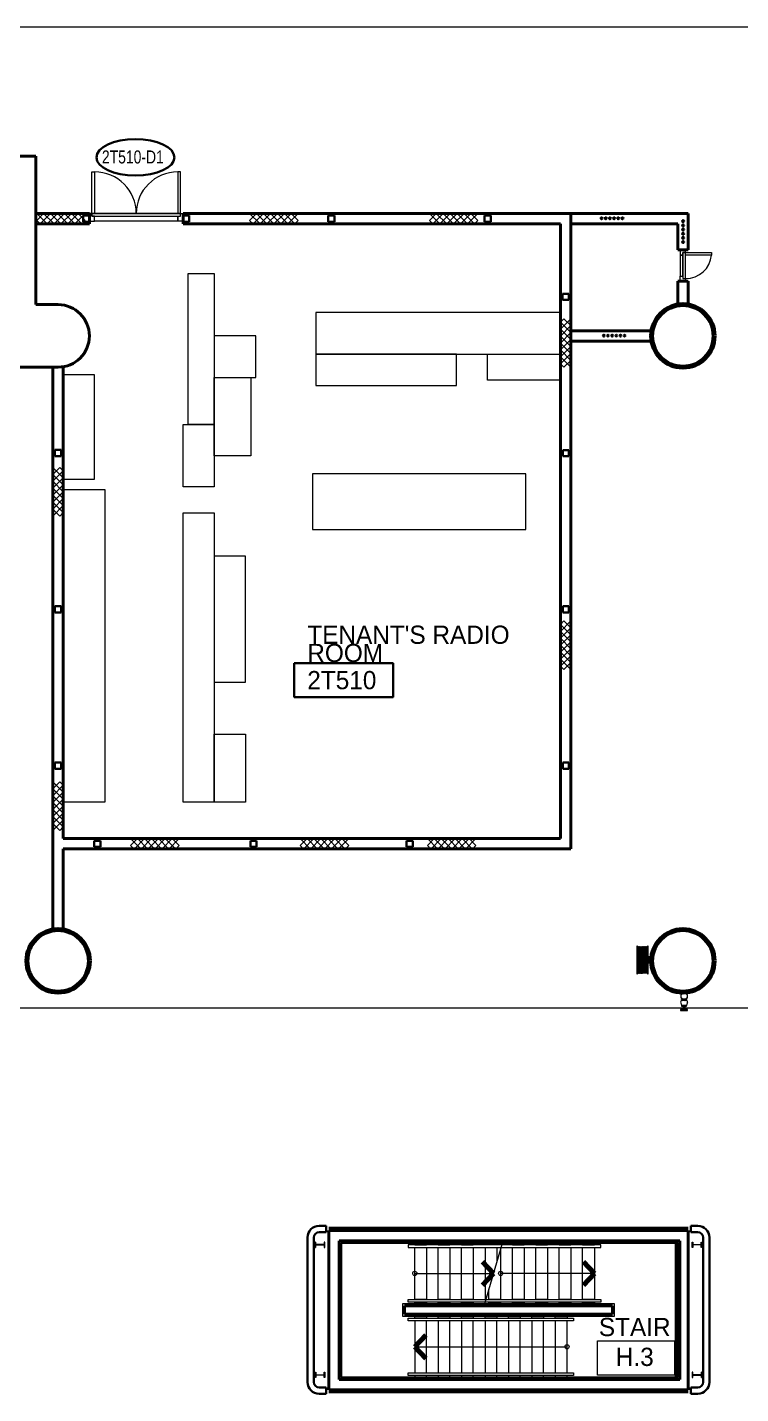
# Model space of a CAD drawing. Header units: metres. Extents: x 1807 to 3745, y 842 to 1968.
# Drawn here: x 3401.41 to 3415.11, y 1419.69 to 1445.92 of the extents above; entities that cross this region are included whole.
import ezdxf
from ezdxf.enums import TextEntityAlignment as Align

# ---------------------------------------------------------------- set-up
doc = ezdxf.new("R2010")
doc.units = ezdxf.units.M
doc.header["$MEASUREMENT"] = 0
doc.linetypes.add('DGN1', pattern=[7.299439, 0, -7.299439])
doc.linetypes.add('DGN3', pattern=[14.598879, 9.732586, -4.866293])
doc.layers.get('0').update_dxf_attribs({"lineweight": 0})
for name, color, linetype, lineweight in [('Level 1', 7, 'Continuous', 0), ('Level 31', 7, 'Continuous', 0), ('Level 33', 7, 'Continuous', 0), ('Primary Door', 7, 'Continuous', 0), ('TRIRIGA DOOR BOX', 7, 'Continuous', 0)]:
    doc.layers.add(name, color=color, linetype=linetype, lineweight=lineweight)
doc.styles.add('Style-CHAR_FAST_FONT', font='CHAR_FAST_FONT.shx', dxfattribs={"height": 0.2})

# ---------------------------------------------------------------- blocks, each defined once
blk = doc.blocks.new('AnonymusCell_220')
at = {"layer": 'Primary Door', "color": 7, "linetype": 'Continuous', "lineweight": 30}
blk.add_ellipse((0, 0), major_axis=(0.75, 0), ratio=0.466667, dxfattribs=at)
at = {"layer": 'Primary Door', "color": 7, "linetype": 'Continuous', "lineweight": 30, "style": 'Style-CHAR_FAST_FONT', "width": 0.799986}
blk.add_text('2T510-D1', height=0.25, dxfattribs=at).set_placement((-0.643, 0.133), align=Align.TOP_LEFT)
blk = doc.blocks.new('RFNUM4_14')
at = {"layer": 'Level 33', "color": 7, "linetype": 'Continuous', "lineweight": 13, "extrusion": (0, 0, -1)}
blk.add_lwpolyline([(0.00234, -0.00207), (-0.00752, -0.00207), (-0.00752, 0.00235), (0.00234, 0.00235)], close=True, dxfattribs=at)
at = {"layer": 'Level 33', "color": 7, "linetype": 'Continuous', "lineweight": 13, "extrusion": (0, 0, -1), "style": 'Style-CHAR_FAST_FONT'}
blk.add_text('H.3', height=0.002333, rotation=180, dxfattribs=at).set_placement((-0.00002, 0), align=Align.MIDDLE_LEFT)

msp = doc.modelspace()

# ---------------------------------------------------------------- linework, layer by layer
at = {"layer": 'Level 1', "color": 7, "linetype": 'Continuous', "lineweight": 0}
for p, q in [((3429.4, 1445.925), (3395.95, 1445.925)), ((3394.95, 1443.45), (3401.575, 1443.45)), ((3401.575, 1443.45), (3401.575, 1440.6)), ((3402.65, 1442.35), (3402.65, 1443.15)), ((3402.65, 1443.15), (3402.7, 1443.15)), ((3402.7, 1443.15), (3402.7, 1442.35)), ((3404.35, 1443.15), (3404.3, 1443.15)), ((3404.3, 1443.15), (3404.3, 1442.35)), ((3404.35, 1442.35), (3404.35, 1443.15)), ((3401.721, 1442.35), (3401.588, 1442.217)), ((3401.788, 1442.15), (3401.588, 1442.35)), ((3401.588, 1442.217), (3401.655, 1442.15)), ((3401.655, 1442.15), (3401.855, 1442.35)), ((3401.921, 1442.15), (3401.721, 1442.35)), ((3401.988, 1442.35), (3401.788, 1442.15)), ((3401.855, 1442.35), (3402.055, 1442.15)), ((3402.121, 1442.35), (3401.921, 1442.15)), ((3402.188, 1442.15), (3401.988, 1442.35)), ((3402.055, 1442.15), (3402.255, 1442.35)), ((3402.321, 1442.15), (3402.121, 1442.35)), ((3402.388, 1442.35), (3402.188, 1442.15)), ((3402.255, 1442.35), (3402.455, 1442.15)), ((3402.521, 1442.35), (3402.321, 1442.15)), ((3402.521, 1442.217), (3402.388, 1442.35)), ((3402.455, 1442.15), (3402.521, 1442.217)), ((3402.6, 1442.35), (3404.4, 1442.35)), ((3402.6, 1442.35), (3402.6, 1442.2)), ((3402.65, 1442.35), (3402.6, 1442.35)), ((3402.6, 1442.35), (3402.6, 1442.2)), ((3402.65, 1442.35), (3402.6, 1442.35)), ((3402.6, 1442.2), (3402.7, 1442.2)), ((3402.6, 1442.2), (3402.7, 1442.2)), ((3402.65, 1442.3), (3402.65, 1442.35)), ((3402.7, 1442.35), (3402.65, 1442.35)), ((3402.65, 1442.3), (3402.65, 1442.35)), ((3404.35, 1442.35), (3402.65, 1442.35)), ((3402.65, 1442.35), (3402.65, 1442.3)), ((3402.7, 1442.3), (3402.65, 1442.3)), ((3402.7, 1442.3), (3402.65, 1442.3)), ((3402.65, 1442.3), (3404.35, 1442.3)), ((3402.7, 1442.2), (3402.7, 1442.3)), ((3402.7, 1442.2), (3402.7, 1442.3)), ((3402.7, 1442.3), (3404.3, 1442.3)), ((3402.7, 1442.2), (3402.7, 1442.3)), ((3404.3, 1442.2), (3402.7, 1442.2)), ((3404.3, 1442.35), (3404.35, 1442.35)), ((3404.3, 1442.2), (3404.3, 1442.3)), ((3404.3, 1442.3), (3404.35, 1442.3)), ((3404.3, 1442.2), (3404.3, 1442.3)), ((3404.3, 1442.3), (3404.35, 1442.3)), ((3404.3, 1442.3), (3404.3, 1442.2)), ((3404.4, 1442.2), (3404.3, 1442.2)), ((3404.4, 1442.2), (3404.3, 1442.2)), ((3404.35, 1442.3), (3404.35, 1442.35)), ((3404.35, 1442.35), (3404.4, 1442.35)), ((3404.35, 1442.3), (3404.35, 1442.35)), ((3404.35, 1442.35), (3404.4, 1442.35)), ((3404.35, 1442.3), (3404.35, 1442.35)), ((3404.4, 1442.35), (3404.4, 1442.2)), ((3404.4, 1442.35), (3404.4, 1442.2)), ((3405.811, 1442.35), (3405.678, 1442.217)), ((3405.878, 1442.15), (3405.678, 1442.35)), ((3405.678, 1442.217), (3405.745, 1442.15)), ((3405.745, 1442.15), (3405.945, 1442.35)), ((3406.011, 1442.15), (3405.811, 1442.35)), ((3406.078, 1442.35), (3405.878, 1442.15)), ((3405.945, 1442.35), (3406.145, 1442.15)), ((3406.211, 1442.35), (3406.011, 1442.15)), ((3406.278, 1442.15), (3406.078, 1442.35)), ((3406.145, 1442.15), (3406.345, 1442.35)), ((3406.411, 1442.15), (3406.211, 1442.35)), ((3406.478, 1442.35), (3406.278, 1442.15)), ((3406.345, 1442.35), (3406.545, 1442.15)), ((3406.611, 1442.35), (3406.411, 1442.15)), ((3406.611, 1442.217), (3406.478, 1442.35)), ((3406.545, 1442.15), (3406.611, 1442.217)), ((3409.264, 1442.35), (3409.13, 1442.217)), ((3409.33, 1442.15), (3409.13, 1442.35)), ((3409.13, 1442.217), (3409.197, 1442.15)), ((3409.197, 1442.15), (3409.397, 1442.35)), ((3409.464, 1442.15), (3409.264, 1442.35)), ((3409.53, 1442.35), (3409.33, 1442.15)), ((3409.397, 1442.35), (3409.597, 1442.15)), ((3409.664, 1442.35), (3409.464, 1442.15)), ((3409.73, 1442.15), (3409.53, 1442.35)), ((3409.597, 1442.15), (3409.797, 1442.35)), ((3409.864, 1442.15), (3409.664, 1442.35)), ((3409.93, 1442.35), (3409.73, 1442.15)), ((3409.797, 1442.35), (3409.997, 1442.15)), ((3410.064, 1442.35), (3409.864, 1442.15)), ((3410.064, 1442.217), (3409.93, 1442.35)), ((3409.997, 1442.15), (3410.064, 1442.217)), ((3414.05, 1441.65), (3413.95, 1441.65)), ((3413.95, 1441.65), (3413.95, 1441.55)), ((3414.05, 1441.65), (3413.95, 1441.65)), ((3413.95, 1441.65), (3413.95, 1441.55)), ((3414.05, 1441.6), (3414.05, 1441.65)), ((3414.05, 1441.6), (3414.05, 1441.65)), ((3413.95, 1441.55), (3414, 1441.55)), ((3413.95, 1441.55), (3414, 1441.55)), ((3413.95, 1441.55), (3413.95, 1441.15)), ((3414, 1441.55), (3413.95, 1441.55)), ((3414, 1441.55), (3414, 1441.6)), ((3414, 1441.6), (3414.05, 1441.6)), ((3414, 1441.55), (3414, 1441.6)), ((3414, 1441.6), (3414.05, 1441.6)), ((3414, 1441.6), (3414, 1441.1)), ((3414.05, 1441.6), (3414, 1441.6)), ((3414, 1441.15), (3414, 1441.55)), ((3414.05, 1441.6), (3414.55, 1441.6)), ((3414.05, 1441.55), (3414.05, 1441.6)), ((3414.05, 1441.1), (3414.05, 1441.6)), ((3414.55, 1441.55), (3414.05, 1441.55)), ((3414.55, 1441.6), (3414.55, 1441.55)), ((3404.5, 1441.2), (3405, 1441.2)), ((3404.5, 1438.3), (3404.5, 1441.2)), ((3405, 1441.2), (3405, 1438.3)), ((3413.95, 1441.05), (3413.95, 1441.15)), ((3413.95, 1441.15), (3414, 1441.15)), ((3413.95, 1441.05), (3413.95, 1441.15)), ((3413.95, 1441.15), (3414, 1441.15)), ((3413.95, 1441.15), (3414, 1441.15)), ((3414, 1441.15), (3414, 1441.1)), ((3414, 1441.15), (3414, 1441.1)), ((3414, 1441.1), (3414.05, 1441.1)), ((3414, 1441.1), (3414.05, 1441.1)), ((3414, 1441.1), (3414.05, 1441.1)), ((3414.05, 1441.1), (3414.05, 1441.05)), ((3414.05, 1441.1), (3414.05, 1441.05)), ((3414.05, 1441.05), (3413.95, 1441.05)), ((3414.05, 1441.05), (3413.95, 1441.05)), ((3401.575, 1440.6), (3402, 1440.6)), ((3411.65, 1440.45), (3406.95, 1440.45)), ((3406.95, 1440.45), (3406.95, 1439.65)), ((3411.716, 1440.33), (3411.649, 1440.263)), ((3411.649, 1440.13), (3411.849, 1440.33)), ((3411.65, 1439.65), (3411.65, 1440.45)), ((3411.849, 1440.197), (3411.716, 1440.33)), ((3411.649, 1440.263), (3411.849, 1440.063)), ((3411.649, 1439.997), (3411.849, 1440.197)), ((3411.849, 1439.93), (3411.649, 1440.13)), ((3411.849, 1440.063), (3411.649, 1439.863)), ((3405.8, 1440), (3405, 1440)), ((3405, 1440), (3405, 1439.2)), ((3405.8, 1439.2), (3405.8, 1440)), ((3411.849, 1439.797), (3411.649, 1439.997)), ((3411.649, 1439.73), (3411.849, 1439.93)), ((3411.649, 1439.863), (3411.849, 1439.663)), ((3411.649, 1439.597), (3411.849, 1439.797)), ((3406.95, 1439.65), (3411.65, 1439.65)), ((3409.65, 1439.65), (3406.95, 1439.65)), ((3406.95, 1439.65), (3406.95, 1439.05)), ((3409.65, 1439.05), (3409.65, 1439.65)), ((3410.25, 1439.15), (3410.25, 1439.65)), ((3410.25, 1439.65), (3411.65, 1439.65)), ((3411.849, 1439.53), (3411.649, 1439.73)), ((3411.849, 1439.663), (3411.649, 1439.463)), ((3411.849, 1439.397), (3411.649, 1439.597)), ((3411.65, 1439.65), (3411.65, 1439.15)), ((3411.716, 1439.397), (3411.849, 1439.53)), ((3401.9, 1439.4), (3401.9, 1428.591)), ((3402, 1439.4), (3401.9, 1439.4)), ((3411.649, 1439.463), (3411.716, 1439.397)), ((3402.7, 1439.25), (3402.1, 1439.25)), ((3402.1, 1439.25), (3402.1, 1437.25)), ((3402.7, 1437.25), (3402.7, 1439.25)), ((3405, 1439.2), (3405.8, 1439.2)), ((3405, 1437.7), (3405, 1439.2)), ((3405, 1439.2), (3405.7, 1439.2)), ((3405.7, 1439.2), (3405.7, 1437.7)), ((3406.95, 1439.05), (3409.65, 1439.05)), ((3411.65, 1439.15), (3410.25, 1439.15)), ((3404.4, 1438.3), (3405, 1438.3)), ((3404.4, 1437.1), (3404.4, 1438.3)), ((3405, 1438.3), (3404.5, 1438.3)), ((3405, 1438.3), (3405, 1437.1)), ((3405.7, 1437.7), (3405, 1437.7)), ((3401.898, 1437.476), (3402.098, 1437.276)), ((3402.032, 1437.476), (3401.898, 1437.342)), ((3402.098, 1437.409), (3402.032, 1437.476)), ((3401.898, 1437.209), (3402.098, 1437.409)), ((3401.898, 1437.342), (3402.098, 1437.142)), ((3402.098, 1437.276), (3401.898, 1437.076)), ((3402.098, 1437.009), (3401.898, 1437.209)), ((3402.1, 1437.25), (3402.7, 1437.25)), ((3410.985, 1437.35), (3406.885, 1437.35)), ((3406.885, 1437.35), (3406.885, 1436.28)), ((3410.985, 1436.28), (3410.985, 1437.35)), ((3402.098, 1437.142), (3401.898, 1436.942)), ((3401.898, 1437.076), (3402.098, 1436.876)), ((3401.898, 1436.809), (3402.098, 1437.009)), ((3401.898, 1436.942), (3402.098, 1436.742)), ((3402.1, 1431.05), (3402.1, 1437.05)), ((3402.1, 1437.05), (3402.9, 1437.05)), ((3402.9, 1437.05), (3402.9, 1431.05)), ((3405, 1437.1), (3404.4, 1437.1)), ((3402.098, 1436.876), (3401.898, 1436.676)), ((3402.098, 1436.609), (3401.898, 1436.809)), ((3402.098, 1436.742), (3401.898, 1436.542)), ((3401.898, 1436.676), (3402.032, 1436.542)), ((3402.032, 1436.542), (3402.098, 1436.609)), ((3404.4, 1436.6), (3405, 1436.6)), ((3404.4, 1431.05), (3404.4, 1436.6)), ((3405, 1436.6), (3405, 1431.05)), ((3406.885, 1436.28), (3410.985, 1436.28)), ((3405.6, 1435.77), (3405, 1435.77)), ((3405, 1435.77), (3405, 1433.35)), ((3405.6, 1433.35), (3405.6, 1435.77)), ((3411.716, 1434.527), (3411.649, 1434.46)), ((3411.649, 1434.327), (3411.849, 1434.527)), ((3411.649, 1434.46), (3411.849, 1434.26)), ((3411.649, 1434.194), (3411.849, 1434.394)), ((3411.849, 1434.127), (3411.649, 1434.327)), ((3411.849, 1434.394), (3411.716, 1434.527)), ((3411.849, 1434.26), (3411.649, 1434.06)), ((3411.849, 1433.994), (3411.649, 1434.194)), ((3411.649, 1433.927), (3411.849, 1434.127)), ((3411.649, 1434.06), (3411.849, 1433.86)), ((3411.649, 1433.794), (3411.849, 1433.994)), ((3411.849, 1433.727), (3411.649, 1433.927)), ((3411.849, 1433.86), (3411.649, 1433.66)), ((3411.849, 1433.594), (3411.649, 1433.794)), ((3411.649, 1433.66), (3411.716, 1433.594)), ((3411.716, 1433.594), (3411.849, 1433.727)), ((3405, 1433.35), (3405.6, 1433.35)), ((3405, 1431.05), (3405, 1432.35)), ((3405, 1432.35), (3405.6, 1432.35)), ((3405.6, 1432.35), (3405.6, 1431.05)), ((3401.898, 1431.439), (3402.098, 1431.239)), ((3402.031, 1431.439), (3401.898, 1431.305)), ((3402.098, 1431.372), (3402.031, 1431.439)), ((3401.898, 1431.172), (3402.098, 1431.372)), ((3401.898, 1431.305), (3402.098, 1431.105)), ((3402.098, 1431.239), (3401.898, 1431.039)), ((3402.098, 1430.972), (3401.898, 1431.172)), ((3402.098, 1431.105), (3401.898, 1430.905)), ((3401.898, 1431.039), (3402.098, 1430.839)), ((3401.898, 1430.772), (3402.098, 1430.972)), ((3401.898, 1430.905), (3402.098, 1430.705)), ((3402.9, 1431.05), (3402.1, 1431.05)), ((3405, 1431.05), (3404.4, 1431.05)), ((3405.6, 1431.05), (3405, 1431.05)), ((3402.098, 1430.839), (3401.898, 1430.639)), ((3402.098, 1430.572), (3401.898, 1430.772)), ((3402.098, 1430.705), (3401.898, 1430.505)), ((3401.898, 1430.639), (3402.031, 1430.505)), ((3402.031, 1430.505), (3402.098, 1430.572)), ((3403.526, 1430.347), (3403.392, 1430.214)), ((3403.592, 1430.147), (3403.392, 1430.347)), ((3403.459, 1430.147), (3403.659, 1430.347)), ((3403.726, 1430.147), (3403.526, 1430.347)), ((3403.792, 1430.347), (3403.592, 1430.147)), ((3403.659, 1430.347), (3403.859, 1430.147)), ((3403.926, 1430.347), (3403.726, 1430.147)), ((3403.992, 1430.147), (3403.792, 1430.347)), ((3403.859, 1430.147), (3404.059, 1430.347)), ((3404.126, 1430.147), (3403.926, 1430.347)), ((3404.192, 1430.347), (3403.992, 1430.147)), ((3404.059, 1430.347), (3404.259, 1430.147)), ((3404.326, 1430.347), (3404.126, 1430.147)), ((3404.326, 1430.214), (3404.192, 1430.347)), ((3406.781, 1430.347), (3406.647, 1430.214)), ((3406.847, 1430.147), (3406.647, 1430.347)), ((3406.714, 1430.147), (3406.914, 1430.347)), ((3406.981, 1430.147), (3406.781, 1430.347)), ((3407.047, 1430.347), (3406.847, 1430.147)), ((3406.914, 1430.347), (3407.114, 1430.147)), ((3407.181, 1430.347), (3406.981, 1430.147)), ((3407.247, 1430.147), (3407.047, 1430.347)), ((3407.114, 1430.147), (3407.314, 1430.347)), ((3407.381, 1430.147), (3407.181, 1430.347)), ((3407.447, 1430.347), (3407.247, 1430.147)), ((3407.314, 1430.347), (3407.514, 1430.147)), ((3407.581, 1430.347), (3407.381, 1430.147)), ((3407.581, 1430.214), (3407.447, 1430.347)), ((3409.226, 1430.347), (3409.093, 1430.214)), ((3409.293, 1430.147), (3409.093, 1430.347)), ((3409.16, 1430.147), (3409.36, 1430.347)), ((3409.426, 1430.147), (3409.226, 1430.347)), ((3409.493, 1430.347), (3409.293, 1430.147)), ((3409.36, 1430.347), (3409.56, 1430.147)), ((3409.626, 1430.347), (3409.426, 1430.147)), ((3409.693, 1430.147), (3409.493, 1430.347)), ((3409.56, 1430.147), (3409.76, 1430.347)), ((3409.826, 1430.147), (3409.626, 1430.347)), ((3409.893, 1430.347), (3409.693, 1430.147)), ((3409.76, 1430.347), (3409.96, 1430.147)), ((3410.026, 1430.347), (3409.826, 1430.147)), ((3410.026, 1430.214), (3409.893, 1430.347)), ((3403.392, 1430.214), (3403.459, 1430.147)), ((3404.259, 1430.147), (3404.326, 1430.214)), ((3406.647, 1430.214), (3406.714, 1430.147)), ((3407.514, 1430.147), (3407.581, 1430.214)), ((3409.093, 1430.214), (3409.16, 1430.147)), ((3409.96, 1430.147), (3410.026, 1430.214)), ((3413.13, 1428.264), (3413.13, 1427.774)), ((3413.149, 1428.264), (3413.149, 1427.774)), ((3413.167, 1428.264), (3413.167, 1427.774)), ((3413.186, 1428.264), (3413.186, 1427.774)), ((3413.204, 1428.264), (3413.204, 1427.774)), ((3413.223, 1428.264), (3413.223, 1427.774)), ((3413.241, 1428.261), (3413.241, 1427.774)), ((3413.241, 1428.261), (3413.241, 1427.774)), ((3413.26, 1428.264), (3413.26, 1427.774)), ((3413.278, 1428.264), (3413.278, 1427.774)), ((3413.297, 1428.264), (3413.297, 1427.774)), ((3413.316, 1428.264), (3413.316, 1427.774)), ((3413.976, 1427.243), (3413.976, 1427.258)), ((3413.985, 1427.261), (3413.985, 1427.277)), ((3414.005, 1427.243), (3414.005, 1427.258)), ((3414.042, 1427.243), (3414.042, 1427.258)), ((3414.062, 1427.277), (3414.062, 1427.261)), ((3414.07, 1427.258), (3414.071, 1427.258)), ((3414.071, 1427.258), (3414.071, 1427.243)), ((3389, 1427.1), (3428.954, 1427.1)), ((3414.091, 1427.066), (3413.956, 1427.066)), ((3413.956, 1427.066), (3413.956, 1427.046)), ((3413.956, 1427.046), (3414.091, 1427.046)), ((3414.071, 1427.143), (3413.976, 1427.143)), ((3413.976, 1427.143), (3413.976, 1427.133)), ((3413.976, 1427.133), (3414.071, 1427.133)), ((3414.046, 1427.133), (3414.001, 1427.133)), ((3414.001, 1427.133), (3414.001, 1427.124)), ((3414.016, 1427.101), (3414.012, 1427.101)), ((3414.013, 1427.121), (3414.013, 1427.133)), ((3414.031, 1427.101), (3414.016, 1427.101)), ((3414.016, 1427.101), (3414.016, 1427.066)), ((3414.016, 1427.066), (3414.031, 1427.066)), ((3414.036, 1427.101), (3414.031, 1427.101)), ((3414.031, 1427.066), (3414.031, 1427.101)), ((3414.034, 1427.121), (3414.034, 1427.133)), ((3414.046, 1427.121), (3414.046, 1427.133)), ((3414.071, 1427.133), (3414.071, 1427.143)), ((3414.091, 1427.046), (3414.091, 1427.066)), ((3409.075, 1422.585), (3408.85, 1422.585)), ((3408.85, 1422.585), (3408.85, 1422.547)), ((3408.85, 1422.547), (3409.075, 1422.547)), ((3408.85, 1422.497), (3409.075, 1422.497)), ((3408.85, 1421.5), (3408.85, 1422.497)), ((3409.075, 1422.547), (3409.075, 1422.585)), ((3409.075, 1422.497), (3409.075, 1421.5)), ((3409.525, 1422.585), (3409.3, 1422.585)), ((3409.3, 1422.585), (3409.3, 1422.547)), ((3409.3, 1422.547), (3409.525, 1422.547)), ((3409.3, 1422.497), (3409.525, 1422.497)), ((3409.3, 1421.5), (3409.3, 1422.497)), ((3409.525, 1422.547), (3409.525, 1422.585)), ((3409.525, 1422.497), (3409.525, 1421.5)), ((3409.975, 1422.585), (3409.75, 1422.585)), ((3409.75, 1422.585), (3409.75, 1422.547)), ((3409.75, 1422.547), (3409.975, 1422.547)), ((3409.75, 1422.497), (3409.975, 1422.497)), ((3409.75, 1421.5), (3409.75, 1422.497)), ((3409.975, 1422.547), (3409.975, 1422.585)), ((3409.975, 1422.497), (3409.975, 1421.5)), ((3410.2, 1422.588), (3410.2, 1422.547)), ((3410.2, 1422.497), (3410.2, 1421.5)), ((3410.425, 1422.588), (3410.425, 1422.547)), ((3410.425, 1422.588), (3410.425, 1422.547)), ((3410.425, 1422.497), (3410.425, 1422.212)), ((3410.5, 1422.471), (3410.5, 1421.5)), ((3410.95, 1422.585), (3410.725, 1422.585)), ((3410.725, 1422.585), (3410.725, 1422.547)), ((3410.725, 1422.547), (3410.95, 1422.547)), ((3410.725, 1422.497), (3410.95, 1422.497)), ((3410.725, 1421.5), (3410.725, 1422.497)), ((3410.95, 1422.547), (3410.95, 1422.585)), ((3410.95, 1422.497), (3410.95, 1421.5)), ((3411.4, 1422.585), (3411.175, 1422.585)), ((3411.175, 1422.585), (3411.175, 1422.547)), ((3411.175, 1422.547), (3411.4, 1422.547)), ((3411.175, 1422.497), (3411.4, 1422.497)), ((3411.175, 1421.5), (3411.175, 1422.497)), ((3411.4, 1422.547), (3411.4, 1422.585)), ((3411.4, 1422.497), (3411.4, 1421.5)), ((3411.85, 1422.585), (3411.625, 1422.585)), ((3411.625, 1422.585), (3411.625, 1422.547)), ((3411.625, 1422.547), (3411.85, 1422.547)), ((3411.625, 1422.497), (3411.85, 1422.497)), ((3411.625, 1421.5), (3411.625, 1422.497)), ((3411.85, 1422.547), (3411.85, 1422.585)), ((3411.85, 1422.497), (3411.85, 1421.5)), ((3412.3, 1422.585), (3412.075, 1422.585)), ((3412.075, 1422.585), (3412.075, 1422.547)), ((3412.075, 1422.547), (3412.3, 1422.547)), ((3412.075, 1422.497), (3412.3, 1422.497)), ((3412.075, 1421.5), (3412.075, 1422.497)), ((3412.3, 1422.547), (3412.3, 1422.585)), ((3412.3, 1422.497), (3412.3, 1421.5)), ((3410.275, 1421.5), (3410.275, 1421.695)), ((3409.075, 1421.5), (3408.85, 1421.5)), ((3408.85, 1421.45), (3409.075, 1421.45)), ((3408.85, 1421.412), (3408.85, 1421.45)), ((3409.075, 1421.412), (3408.85, 1421.412)), ((3409.075, 1421.45), (3409.075, 1421.412)), ((3409.525, 1421.5), (3409.3, 1421.5)), ((3409.3, 1421.45), (3409.525, 1421.45)), ((3409.3, 1421.412), (3409.3, 1421.45)), ((3409.525, 1421.412), (3409.3, 1421.412)), ((3409.525, 1421.45), (3409.525, 1421.412)), ((3409.975, 1421.5), (3409.75, 1421.5)), ((3409.75, 1421.45), (3409.975, 1421.45)), ((3409.75, 1421.412), (3409.75, 1421.45)), ((3409.975, 1421.412), (3409.75, 1421.412)), ((3409.975, 1421.45), (3409.975, 1421.412)), ((3410.5, 1421.5), (3410.275, 1421.5)), ((3410.275, 1421.45), (3410.5, 1421.45)), ((3410.275, 1421.412), (3410.275, 1421.45)), ((3410.5, 1421.412), (3410.275, 1421.412)), ((3410.5, 1421.45), (3410.5, 1421.412)), ((3410.95, 1421.5), (3410.725, 1421.5)), ((3410.725, 1421.45), (3410.95, 1421.45)), ((3410.725, 1421.412), (3410.725, 1421.45)), ((3410.95, 1421.412), (3410.725, 1421.412)), ((3410.95, 1421.45), (3410.95, 1421.412)), ((3411.4, 1421.5), (3411.175, 1421.5)), ((3411.175, 1421.45), (3411.4, 1421.45)), ((3411.175, 1421.412), (3411.175, 1421.45)), ((3411.4, 1421.412), (3411.175, 1421.412)), ((3411.4, 1421.45), (3411.4, 1421.412)), ((3411.85, 1421.5), (3411.625, 1421.5)), ((3411.625, 1421.45), (3411.85, 1421.45)), ((3411.625, 1421.412), (3411.625, 1421.45)), ((3411.85, 1421.412), (3411.625, 1421.412)), ((3411.85, 1421.45), (3411.85, 1421.412)), ((3412.3, 1421.5), (3412.075, 1421.5)), ((3412.075, 1421.45), (3412.3, 1421.45)), ((3412.075, 1421.412), (3412.075, 1421.45)), ((3412.3, 1421.412), (3412.075, 1421.412)), ((3412.3, 1421.45), (3412.3, 1421.412)), ((3408.85, 1421.139), (3408.85, 1421.176)), ((3408.85, 1421.176), (3409.075, 1421.176)), ((3409.075, 1421.176), (3409.075, 1421.139)), ((3409.3, 1421.139), (3409.3, 1421.176)), ((3409.3, 1421.176), (3409.525, 1421.176)), ((3409.525, 1421.176), (3409.525, 1421.139)), ((3409.75, 1421.139), (3409.75, 1421.176)), ((3409.75, 1421.176), (3409.975, 1421.176)), ((3409.975, 1421.176), (3409.975, 1421.139)), ((3410.2, 1421.139), (3410.2, 1421.176)), ((3410.2, 1421.176), (3410.425, 1421.176)), ((3410.425, 1421.176), (3410.425, 1421.139)), ((3410.65, 1421.139), (3410.65, 1421.176)), ((3410.65, 1421.176), (3410.875, 1421.176)), ((3410.875, 1421.176), (3410.875, 1421.139)), ((3411.1, 1421.139), (3411.1, 1421.176)), ((3411.1, 1421.176), (3411.325, 1421.176)), ((3411.325, 1421.176), (3411.325, 1421.139)), ((3411.55, 1421.139), (3411.55, 1421.176)), ((3411.55, 1421.176), (3411.775, 1421.176)), ((3411.775, 1421.176), (3411.775, 1421.139)), ((3409.075, 1421.139), (3408.85, 1421.139)), ((3409.075, 1421.089), (3408.85, 1421.089)), ((3408.85, 1421.089), (3408.85, 1420.091)), ((3409.075, 1420.091), (3409.075, 1421.089)), ((3409.525, 1421.139), (3409.3, 1421.139)), ((3409.525, 1421.089), (3409.3, 1421.089)), ((3409.3, 1421.089), (3409.3, 1420.091)), ((3409.525, 1420.091), (3409.525, 1421.089)), ((3409.975, 1421.139), (3409.75, 1421.139)), ((3409.975, 1421.089), (3409.75, 1421.089)), ((3409.75, 1421.089), (3409.75, 1420.091)), ((3409.975, 1420.091), (3409.975, 1421.089)), ((3410.425, 1421.139), (3410.2, 1421.139)), ((3410.425, 1421.089), (3410.2, 1421.089)), ((3410.2, 1421.089), (3410.2, 1420.091)), ((3410.425, 1420.091), (3410.425, 1421.089)), ((3410.875, 1421.139), (3410.65, 1421.139)), ((3410.875, 1421.089), (3410.65, 1421.089)), ((3410.65, 1421.089), (3410.65, 1420.091)), ((3410.875, 1420.091), (3410.875, 1421.089)), ((3411.325, 1421.139), (3411.1, 1421.139)), ((3411.325, 1421.089), (3411.1, 1421.089)), ((3411.1, 1421.089), (3411.1, 1420.091)), ((3411.325, 1420.091), (3411.325, 1421.089)), ((3411.775, 1421.139), (3411.55, 1421.139)), ((3411.775, 1421.089), (3411.55, 1421.089)), ((3411.55, 1421.089), (3411.55, 1420.091)), ((3411.775, 1420.091), (3411.775, 1421.089)), ((3408.85, 1420.091), (3409.075, 1420.091)), ((3409.075, 1420.041), (3408.85, 1420.041)), ((3408.85, 1420.041), (3408.85, 1420.004)), ((3408.85, 1420.004), (3409.075, 1420.004)), ((3409.075, 1420.004), (3409.075, 1420.041)), ((3409.3, 1420.091), (3409.525, 1420.091)), ((3409.525, 1420.041), (3409.3, 1420.041)), ((3409.3, 1420.041), (3409.3, 1420.004)), ((3409.3, 1420.004), (3409.525, 1420.004)), ((3409.525, 1420.004), (3409.525, 1420.041)), ((3409.75, 1420.091), (3409.975, 1420.091)), ((3409.975, 1420.041), (3409.75, 1420.041)), ((3409.75, 1420.041), (3409.75, 1420.004)), ((3409.75, 1420.004), (3409.975, 1420.004)), ((3409.975, 1420.004), (3409.975, 1420.041)), ((3410.2, 1420.091), (3410.425, 1420.091)), ((3410.425, 1420.041), (3410.2, 1420.041)), ((3410.2, 1420.041), (3410.2, 1420.004)), ((3410.2, 1420.004), (3410.425, 1420.004)), ((3410.425, 1420.004), (3410.425, 1420.041)), ((3410.65, 1420.091), (3410.875, 1420.091)), ((3410.875, 1420.041), (3410.65, 1420.041)), ((3410.65, 1420.041), (3410.65, 1420.004)), ((3410.65, 1420.004), (3410.875, 1420.004)), ((3410.875, 1420.004), (3410.875, 1420.041)), ((3411.1, 1420.091), (3411.325, 1420.091)), ((3411.325, 1420.041), (3411.1, 1420.041)), ((3411.1, 1420.041), (3411.1, 1420.004)), ((3411.1, 1420.004), (3411.325, 1420.004)), ((3411.325, 1420.004), (3411.325, 1420.041)), ((3411.55, 1420.091), (3411.775, 1420.091)), ((3411.775, 1420.041), (3411.55, 1420.041)), ((3411.55, 1420.041), (3411.55, 1420.004)), ((3411.55, 1420.004), (3411.775, 1420.004)), ((3411.775, 1420.004), (3411.775, 1420.041))]:
    msp.add_line(p, q, dxfattribs=at)
at = {"layer": 'Level 1', "color": 7, "linetype": 'Continuous', "lineweight": 40}
for p, q in [((3400.325, 1443.45), (3401.575, 1443.45)), ((3401.575, 1443.45), (3401.575, 1440.6)), ((3401.575, 1442.35), (3402.6, 1442.35)), ((3401.575, 1442.15), (3402.6, 1442.15)), ((3402.6, 1442.15), (3402.6, 1442.35)), ((3404.4, 1442.15), (3404.4, 1442.35)), ((3404.4, 1442.35), (3414.1, 1442.35)), ((3404.4, 1442.15), (3411.65, 1442.15)), ((3411.65, 1430.35), (3411.65, 1442.15)), ((3411.85, 1430.15), (3411.85, 1442.35)), ((3411.85, 1442.15), (3413.9, 1442.15)), ((3413.9, 1441.65), (3413.9, 1442.15)), ((3414.1, 1441.65), (3414.1, 1442.35)), ((3413.9, 1441.65), (3414.1, 1441.65)), ((3413.9, 1441.05), (3414.1, 1441.05)), ((3413.9, 1440.592), (3413.9, 1441.05)), ((3414.1, 1440.592), (3414.1, 1441.05)), ((3401.575, 1440.6), (3402, 1440.6)), ((3413.408, 1440.1), (3411.85, 1440.1)), ((3413.408, 1439.9), (3411.85, 1439.9)), ((3398.075, 1439.4), (3402, 1439.4)), ((3401.9, 1428.591), (3401.9, 1439.4)), ((3402.1, 1439.408), (3402.1, 1430.35)), ((3402.1, 1430.35), (3411.65, 1430.35)), ((3402.1, 1430.15), (3411.85, 1430.15)), ((3402.1, 1430.15), (3402.1, 1428.592)), ((3414.1, 1422.825), (3407.2, 1422.825)), ((3407.2, 1422.825), (3407.2, 1419.765)), ((3414.1, 1419.765), (3414.1, 1422.825)), ((3407.4, 1422.625), (3413.94, 1422.625)), ((3407.4, 1419.965), (3407.4, 1422.625)), ((3413.94, 1422.625), (3413.94, 1419.965)), ((3412.65, 1421.375), (3408.65, 1421.375)), ((3408.65, 1421.375), (3408.65, 1421.215)), ((3408.65, 1421.215), (3412.65, 1421.215)), ((3412.65, 1421.215), (3412.65, 1421.375)), ((3413.94, 1419.965), (3407.4, 1419.965)), ((3407.2, 1419.765), (3414.1, 1419.765))]:
    msp.add_line(p, q, dxfattribs=at)
at = {"layer": 'Level 1', "color": 7, "linetype": 'Continuous', "lineweight": 30}
for p, q in [((3402.48, 1442.31), (3402.6, 1442.31)), ((3402.48, 1442.19), (3402.48, 1442.31)), ((3402.6, 1442.19), (3402.48, 1442.19)), ((3402.6, 1442.31), (3402.6, 1442.19)), ((3404.4, 1442.31), (3404.52, 1442.31)), ((3404.4, 1442.19), (3404.4, 1442.31)), ((3404.52, 1442.19), (3404.4, 1442.19)), ((3404.52, 1442.31), (3404.52, 1442.19)), ((3407.19, 1442.31), (3407.31, 1442.31)), ((3407.19, 1442.19), (3407.19, 1442.31)), ((3407.31, 1442.19), (3407.19, 1442.19)), ((3407.31, 1442.31), (3407.31, 1442.19)), ((3410.19, 1442.31), (3410.31, 1442.31)), ((3410.19, 1442.19), (3410.19, 1442.31)), ((3410.31, 1442.19), (3410.19, 1442.19)), ((3410.31, 1442.31), (3410.31, 1442.19)), ((3411.69, 1440.81), (3411.81, 1440.81)), ((3411.69, 1440.69), (3411.69, 1440.81)), ((3411.81, 1440.69), (3411.69, 1440.69)), ((3411.81, 1440.81), (3411.81, 1440.69)), ((3402.06, 1437.81), (3401.94, 1437.81)), ((3401.94, 1437.81), (3401.94, 1437.69)), ((3401.94, 1437.69), (3402.06, 1437.69)), ((3402.06, 1437.69), (3402.06, 1437.81)), ((3411.692, 1437.808), (3411.812, 1437.808)), ((3411.692, 1437.688), (3411.692, 1437.808)), ((3411.812, 1437.688), (3411.692, 1437.688)), ((3411.812, 1437.808), (3411.812, 1437.688)), ((3402.06, 1434.81), (3401.94, 1434.81)), ((3401.94, 1434.81), (3401.94, 1434.69)), ((3402.06, 1434.69), (3402.06, 1434.81)), ((3411.692, 1434.808), (3411.812, 1434.808)), ((3411.692, 1434.688), (3411.692, 1434.808)), ((3411.812, 1434.808), (3411.812, 1434.688)), ((3401.94, 1434.69), (3402.06, 1434.69)), ((3411.812, 1434.688), (3411.692, 1434.688)), ((3402.06, 1431.81), (3401.94, 1431.81)), ((3401.94, 1431.81), (3401.94, 1431.69)), ((3401.94, 1431.69), (3402.06, 1431.69)), ((3402.06, 1431.69), (3402.06, 1431.81)), ((3411.692, 1431.808), (3411.812, 1431.808)), ((3411.692, 1431.688), (3411.692, 1431.808)), ((3411.812, 1431.688), (3411.692, 1431.688)), ((3411.812, 1431.808), (3411.812, 1431.688)), ((3402.692, 1430.308), (3402.812, 1430.308)), ((3402.692, 1430.188), (3402.692, 1430.308)), ((3402.812, 1430.188), (3402.692, 1430.188)), ((3402.812, 1430.308), (3402.812, 1430.188)), ((3405.692, 1430.308), (3405.812, 1430.308)), ((3405.692, 1430.188), (3405.692, 1430.308)), ((3405.812, 1430.188), (3405.692, 1430.188)), ((3405.812, 1430.308), (3405.812, 1430.188)), ((3408.692, 1430.308), (3408.812, 1430.308)), ((3408.692, 1430.188), (3408.692, 1430.308)), ((3408.812, 1430.188), (3408.692, 1430.188)), ((3408.812, 1430.308), (3408.812, 1430.188)), ((3413.34, 1428.07), (3413.34, 1427.968)), ((3413.369, 1428.07), (3413.34, 1428.07)), ((3413.369, 1427.968), (3413.369, 1428.07)), ((3413.34, 1427.968), (3413.369, 1427.968)), ((3407.012, 1422.91), (3407.15, 1422.91)), ((3407.012, 1422.79), (3407.15, 1422.79)), ((3407.15, 1422.79), (3407.15, 1422.91)), ((3414.15, 1422.79), (3414.15, 1422.91)), ((3414.288, 1422.91), (3414.15, 1422.91)), ((3414.288, 1422.79), (3414.15, 1422.79)), ((3406.792, 1419.91), (3406.792, 1422.69)), ((3406.912, 1419.91), (3406.912, 1422.69)), ((3407.438, 1420.003), (3407.438, 1422.588)), ((3407.438, 1422.588), (3413.903, 1422.588)), ((3413.863, 1420.003), (3413.863, 1422.588)), ((3413.903, 1420.003), (3413.903, 1422.588)), ((3414.388, 1419.91), (3414.388, 1422.69)), ((3414.508, 1419.91), (3414.508, 1422.69)), ((3413.903, 1420.003), (3407.438, 1420.003)), ((3407.012, 1419.81), (3407.15, 1419.81)), ((3407.012, 1419.69), (3407.15, 1419.69)), ((3407.15, 1419.81), (3407.15, 1419.69)), ((3414.15, 1419.81), (3414.15, 1419.69)), ((3414.288, 1419.81), (3414.15, 1419.81)), ((3414.288, 1419.69), (3414.15, 1419.69))]:
    msp.add_line(p, q, dxfattribs=at)
at = {"layer": 'Level 1', "color": 7, "linetype": 'Continuous', "lineweight": 13}
for p, q in [((3413.114, 1428.284), (3413.114, 1427.754)), ((3413.129, 1428.284), (3413.114, 1428.284)), ((3413.129, 1427.754), (3413.129, 1428.284)), ((3413.319, 1428.284), (3413.319, 1427.754)), ((3413.333, 1428.284), (3413.319, 1428.284)), ((3413.333, 1427.754), (3413.333, 1428.284)), ((3413.114, 1427.754), (3413.129, 1427.754)), ((3413.319, 1427.754), (3413.333, 1427.754)), ((3406.942, 1422.601), (3406.942, 1422.499)), ((3406.95, 1422.601), (3406.942, 1422.601)), ((3406.942, 1422.499), (3406.95, 1422.499)), ((3406.95, 1422.56), (3406.95, 1422.601)), ((3406.95, 1422.499), (3406.95, 1422.54)), ((3407.104, 1422.552), (3406.958, 1422.552)), ((3406.958, 1422.548), (3407.104, 1422.548)), ((3407.12, 1422.601), (3407.112, 1422.601)), ((3407.112, 1422.601), (3407.112, 1422.56)), ((3407.112, 1422.54), (3407.112, 1422.499)), ((3407.112, 1422.499), (3407.12, 1422.499)), ((3407.12, 1422.499), (3407.12, 1422.601)), ((3412.425, 1422.547), (3408.725, 1422.547)), ((3408.725, 1422.547), (3408.725, 1422.497)), ((3408.725, 1422.497), (3412.425, 1422.497)), ((3410.182, 1421.375), (3410.545, 1422.625)), ((3412.425, 1422.497), (3412.425, 1422.547)), ((3414.18, 1422.499), (3414.18, 1422.601)), ((3414.18, 1422.601), (3414.188, 1422.601)), ((3414.188, 1422.499), (3414.18, 1422.499)), ((3414.188, 1422.601), (3414.188, 1422.56)), ((3414.188, 1422.54), (3414.188, 1422.499)), ((3414.195, 1422.552), (3414.342, 1422.552)), ((3414.342, 1422.548), (3414.195, 1422.548)), ((3414.35, 1422.56), (3414.35, 1422.601)), ((3414.35, 1422.601), (3414.358, 1422.601)), ((3414.35, 1422.499), (3414.35, 1422.54)), ((3414.358, 1422.499), (3414.35, 1422.499)), ((3414.358, 1422.601), (3414.358, 1422.499)), ((3408.85, 1421.999), (3410.363, 1421.999)), ((3412.3, 1421.999), (3410.5, 1421.999)), ((3412.688, 1421.412), (3408.613, 1421.412)), ((3408.613, 1421.412), (3408.613, 1421.178)), ((3408.725, 1421.5), (3412.425, 1421.5)), ((3408.725, 1421.45), (3408.725, 1421.5)), ((3412.425, 1421.45), (3408.725, 1421.45)), ((3412.425, 1421.5), (3412.425, 1421.45)), ((3412.688, 1421.178), (3412.688, 1421.412)), ((3408.613, 1421.178), (3412.688, 1421.178)), ((3412.65, 1421.375), (3408.65, 1421.375)), ((3408.65, 1421.375), (3408.65, 1421.215)), ((3408.65, 1421.215), (3412.65, 1421.215)), ((3412.65, 1421.215), (3412.65, 1421.375)), ((3408.725, 1421.139), (3411.9, 1421.139)), ((3408.725, 1421.089), (3408.725, 1421.139)), ((3411.9, 1421.089), (3408.725, 1421.089)), ((3411.9, 1421.139), (3411.9, 1421.089)), ((3408.85, 1420.59), (3411.775, 1420.59)), ((3406.942, 1419.999), (3406.942, 1420.101)), ((3406.942, 1420.101), (3406.95, 1420.101)), ((3406.95, 1420.101), (3406.95, 1420.06)), ((3407.112, 1420.06), (3407.112, 1420.101)), ((3407.112, 1420.101), (3407.12, 1420.101)), ((3407.12, 1420.101), (3407.12, 1419.999)), ((3414.188, 1420.101), (3414.18, 1420.101)), ((3414.18, 1420.101), (3414.18, 1419.999)), ((3414.188, 1420.06), (3414.188, 1420.101)), ((3414.358, 1420.101), (3414.35, 1420.101)), ((3414.35, 1420.101), (3414.35, 1420.06)), ((3414.358, 1419.999), (3414.358, 1420.101)), ((3406.95, 1419.999), (3406.942, 1419.999)), ((3406.95, 1420.04), (3406.95, 1419.999)), ((3406.958, 1420.052), (3407.104, 1420.052)), ((3407.104, 1420.048), (3406.958, 1420.048)), ((3407.112, 1419.999), (3407.112, 1420.04)), ((3407.12, 1419.999), (3407.112, 1419.999)), ((3408.725, 1420.091), (3411.9, 1420.091)), ((3408.725, 1420.041), (3408.725, 1420.091)), ((3411.9, 1420.041), (3408.725, 1420.041)), ((3411.9, 1420.091), (3411.9, 1420.041)), ((3414.18, 1419.999), (3414.188, 1419.999)), ((3414.188, 1419.999), (3414.188, 1420.04)), ((3414.342, 1420.052), (3414.195, 1420.052)), ((3414.195, 1420.048), (3414.342, 1420.048)), ((3414.35, 1420.04), (3414.35, 1419.999)), ((3414.35, 1419.999), (3414.358, 1419.999))]:
    msp.add_line(p, q, dxfattribs=at)
at = {"layer": 'Level 1', "color": 7, "linetype": 'DGN1', "lineweight": 0}
for p, q in [((3413.339, 1428.067), (3413.132, 1428.067)), ((3413.339, 1427.971), (3413.132, 1427.971))]:
    msp.add_line(p, q, dxfattribs=at)
at = {"layer": 'Level 1', "color": 7, "linetype": 'DGN3', "lineweight": 40}
for p, q in [((3414.1, 1422.865), (3407.2, 1422.865)), ((3407.199, 1419.725), (3414.1, 1419.725))]:
    msp.add_line(p, q, dxfattribs=at)
at = {"layer": 'Level 1', "color": 7, "linetype": 'DGN1', "lineweight": 13}
for p, q in [((3414.1, 1422.725), (3414.1, 1422.725)), ((3407.4, 1422.625), (3407.4, 1422.625)), ((3408.65, 1421.325), (3408.65, 1421.215))]:
    msp.add_line(p, q, dxfattribs=at)
at = {"layer": 'Level 1', "color": 7, "linetype": 'Continuous', "lineweight": 70}
for p, q in [((3410.151, 1422.222), (3410.363, 1421.999)), ((3412.088, 1422.222), (3412.3, 1421.999)), ((3410.363, 1421.999), (3410.151, 1421.776)), ((3412.3, 1421.999), (3412.088, 1421.776)), ((3409.062, 1420.813), (3408.85, 1420.59)), ((3408.85, 1420.59), (3409.062, 1420.367))]:
    msp.add_line(p, q, dxfattribs=at)
at = {"layer": 'Level 1', "color": 7, "linetype": 'Continuous', "lineweight": 30}
for centre in [(3412.439, 1442.259), (3412.519, 1442.259), (3412.599, 1442.259), (3412.679, 1442.259), (3412.759, 1442.259), (3412.839, 1442.259), (3414.004, 1442.202), (3414.004, 1442.122), (3414.004, 1442.042), (3414.004, 1441.962), (3414.004, 1441.882), (3414.004, 1441.802), (3412.482, 1440.005), (3412.562, 1440.005), (3412.642, 1440.005), (3412.722, 1440.005), (3412.802, 1440.005), (3412.882, 1440.005)]:
    msp.add_circle(centre, 0.0175, dxfattribs=at)
at = {"layer": 'Level 1', "color": 7, "linetype": 'Continuous', "lineweight": 70}
for centre in [(3414, 1440), (3402, 1428), (3414, 1428)]:
    msp.add_circle(centre, 0.6, dxfattribs=at)
at = {"layer": 'Level 1', "color": 7, "linetype": 'Continuous', "lineweight": 13}
for centre, radius in [((3414.024, 1427.323), 0.06), ((3408.85, 1421.999), 0.04), ((3410.5, 1421.999), 0.04), ((3411.775, 1420.59), 0.04)]:
    msp.add_circle(centre, radius, dxfattribs=at)
at = {"layer": 'Level 1', "color": 7, "linetype": 'Continuous', "lineweight": 0}
for centre, radius, start, end in [((3402.7, 1442.35), 0.8, 0, 90), ((3404.3, 1442.35), 0.8, 90, 180), ((3402, 1440), 0.6, 270, 90), ((3402, 1428), 0.6, 99.5912, 170.406), ((3413.99, 1427.212), 0.0339, 113.2427, 208.8427), ((3413.897, 1427.147), 0.0799, 357.2159, 37.4014), ((3413.991, 1427.221), 0.04, 68.767, 111.233), ((3413.991, 1427.281), 0.04, 248.767, 291.233), ((3414.024, 1427.191), 0.0701, 74.7036, 105.2964), ((3414.024, 1427.311), 0.0701, 254.7036, 285.2964), ((3414.057, 1427.221), 0.04, 68.767, 111.233), ((3414.057, 1427.281), 0.04, 248.767, 291.233), ((3414.058, 1427.212), 0.0339, 331.1573, 66.7573), ((3414.151, 1427.147), 0.0799, 142.5986, 182.7841), ((3414.007, 1427.123), 0.00618, 166.1244, 346.1244), ((3413.992, 1427.102), 0.0205, 359.2613, 50.134), ((3414.024, 1427.129), 0.0127, 214.4192, 325.5808), ((3414.04, 1427.123), 0.00618, 193.8756, 346.1244), ((3414.056, 1427.102), 0.0205, 129.866, 180.7387)]:
    msp.add_arc(centre, radius, start, end, dxfattribs=at)
at = {"layer": 'Level 1', "color": 7, "linetype": 'Continuous', "lineweight": 40}
msp.add_arc((3402, 1440), 0.6, 270, 90, dxfattribs=at)
at = {"layer": 'Level 1', "color": 7, "linetype": 'Continuous', "lineweight": 30}
for centre, radius, start, end in [((3407.012, 1422.69), 0.22, 90, 180), ((3407.012, 1422.69), 0.1, 90, 180), ((3414.288, 1422.69), 0.22, 0, 90), ((3414.288, 1422.69), 0.1, 0, 90), ((3407.012, 1419.91), 0.22, 180, 270), ((3407.012, 1419.91), 0.1, 180, 270), ((3414.288, 1419.91), 0.1, 270, 0), ((3414.288, 1419.91), 0.22, 270, 0)]:
    msp.add_arc(centre, radius, start, end, dxfattribs=at)
at = {"layer": 'Level 1', "color": 7, "linetype": 'Continuous', "lineweight": 13}
for centre, start, end in [((3406.958, 1422.56), 180, 270), ((3406.958, 1422.54), 90, 180), ((3407.104, 1422.56), 270, 0), ((3407.104, 1422.54), 0, 90), ((3414.195, 1422.56), 180, 270), ((3414.195, 1422.54), 90, 180), ((3414.342, 1422.56), 270, 0), ((3414.342, 1422.54), 0, 90), ((3406.958, 1420.06), 180, 270), ((3406.958, 1420.04), 90, 180), ((3407.104, 1420.06), 270, 0), ((3407.104, 1420.04), 0, 90), ((3414.195, 1420.06), 180, 270), ((3414.195, 1420.04), 90, 180), ((3414.342, 1420.06), 270, 0), ((3414.342, 1420.04), 0, 90)]:
    msp.add_arc(centre, 0.0076, start, end, dxfattribs=at)
at = {"layer": 'Level 1', "color": 7, "linetype": 'Continuous', "lineweight": 0}
for centre, major_axis, ratio, start_param, end_param in [((3414.05, 1441.58), (-0.499, 0), 0.961208, 1.570796, 3.079174), ((3413.251, 1428.257), (0, 0.017), 0.578812, 5.123349, 7.619689), ((3413.269, 1428.257), (0, 0.017), 0.578812, 5.123349, 7.619689), ((3413.288, 1428.257), (0, 0.017), 0.578812, 5.123349, 7.619689), ((3413.306, 1428.257), (0, 0.017), 0.578812, 5.123349, 7.619689), ((3413.139, 1427.781), (0, -0.017), 0.578813, 5.123349, 7.619689), ((3413.158, 1427.781), (0, -0.017), 0.578813, 5.123349, 7.619689), ((3413.176, 1427.781), (0, -0.017), 0.578813, 5.123349, 7.619689), ((3413.195, 1427.781), (0, -0.017), 0.578813, 5.123349, 7.619689), ((3413.213, 1427.781), (0, -0.017), 0.578813, 5.123349, 7.619689), ((3413.232, 1427.781), (0, -0.017), 0.578813, 5.123349, 7.619689)]:
    msp.add_ellipse(centre, major_axis=major_axis, ratio=ratio, start_param=start_param, end_param=end_param, dxfattribs=at)
at = {"layer": 'Level 1', "color": 7, "linetype": 'Continuous', "lineweight": 0, "extrusion": (0, 0, -1)}
for centre, major_axis, ratio in [((3413.139, 1428.257), (0, -0.017), 0.578812), ((3413.158, 1428.257), (0, -0.017), 0.578812), ((3413.176, 1428.257), (0, -0.017), 0.578812), ((3413.195, 1428.257), (0, -0.017), 0.578812), ((3413.213, 1428.257), (0, -0.017), 0.578812), ((3413.232, 1428.257), (0, -0.017), 0.578812), ((3413.251, 1427.781), (0, 0.017), 0.578813), ((3413.269, 1427.781), (0, 0.017), 0.578813), ((3413.288, 1427.781), (0, 0.017), 0.578813), ((3413.306, 1427.781), (0, 0.017), 0.578813)]:
    msp.add_ellipse(centre, major_axis=major_axis, ratio=ratio, start_param=1.981756, end_param=4.478097, dxfattribs=at)
at = {"layer": 'TRIRIGA DOOR BOX', "color": 251, "linetype": 'Continuous', "lineweight": 30, "true_color": 0x555555}
msp.add_lwpolyline([(3406.535, 1433.716), (3408.435, 1433.716), (3408.435, 1433.066), (3406.535, 1433.066)], close=True, dxfattribs=at)

# ---------------------------------------------------------------- block references
at = {"color": 7, "linetype": 'Continuous', "lineweight": 0}
msp.add_blockref('AnonymusCell_220', (3403.484, 1443.428), dxfattribs=at)
at = {"color": 7, "linetype": 'Continuous', "lineweight": 13, "extrusion": (0, 0, -1), "xscale": 149.9997392292361, "yscale": 149.9997392292361, "zscale": 149.9997392292361, "rotation": 180}
msp.add_blockref('RFNUM4_14', (-3412.709, 1420.397), dxfattribs=at)

# ---------------------------------------------------------------- texts
at = {"layer": 'Level 31', "color": 7, "linetype": 'Continuous', "lineweight": 30, "style": 'Style-CHAR_FAST_FONT'}
msp.add_text('STAIR', height=0.35, dxfattribs=at).set_placement((3412.386, 1420.97), align=Align.MIDDLE_LEFT)
at = {"layer": 'Level 31', "color": 7, "linetype": 'Continuous', "lineweight": 30, "insert": (3406.786, 1434.085), "char_height": 0.35, "width": 5.2263, "attachment_point": 4, "line_spacing_factor": 0.6, "style": 'Style-CHAR_FAST_FONT'}
msp.add_mtext("TENANT'S RADIO\\PROOM\\P", dxfattribs=at)
at = {"layer": 'Level 33', "color": 7, "linetype": 'Continuous', "lineweight": 30, "style": 'Style-CHAR_FAST_FONT'}
msp.add_text('2T510', height=0.35, dxfattribs=at).set_placement((3406.786, 1433.391), align=Align.MIDDLE_LEFT)

doc.saveas('drawing.dxf')
